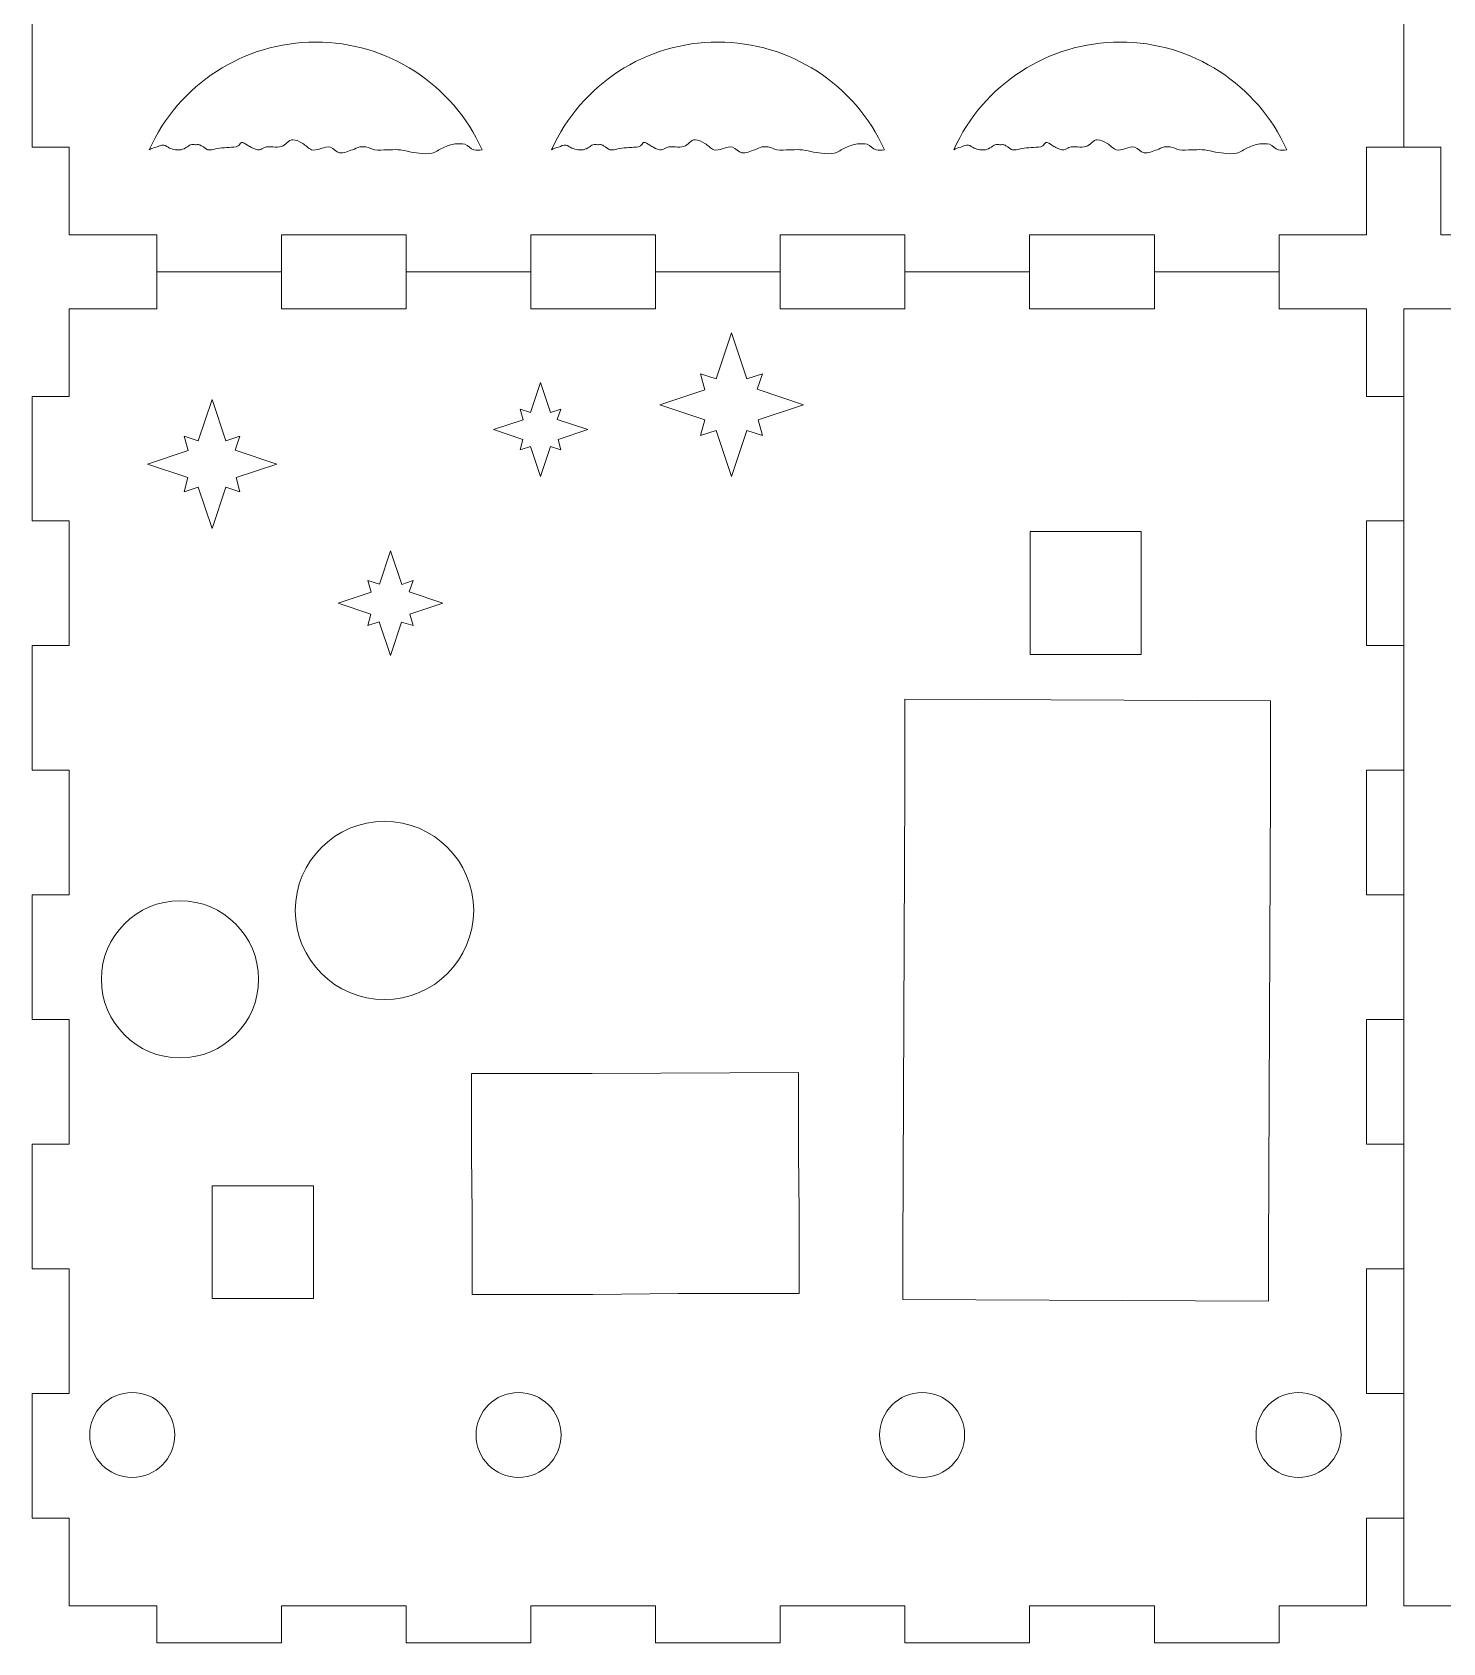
# Model space of a CAD drawing. Header units: centimetres. Extents: x -20.3 to 20.1, y -6 to 14.
# Drawn here: x 0.15 to 10.43, y -5.99 to 5.76 of the extents above; entities that cross this region are included whole.
import ezdxf

# ---------------------------------------------------------------- set-up
doc = ezdxf.new("R2010")
doc.units = ezdxf.units.CM
doc.header["$MEASUREMENT"] = 0
doc.layers.add('layer 1', color=7, linetype='Continuous')

msp = doc.modelspace()

# ---------------------------------------------------------------- linework, layer by layer
at = {"layer": 'layer 1', "color": 5, "lineweight": 9}
for points in [[(0.14712, 5.83209), (0.14712, 5.83209), (0.14712, 4.923), (0.14712, 4.923)], [(10.14712, 4.923), (10.14712, 4.923), (10.14712, 5.83209), (10.14712, 5.83209)], [(2.21366, 5.68864), (1.68991, 5.68848), (1.21499, 5.38107), (1.00037, 4.90331)], [(3.42777, 4.90331), (3.21303, 5.38134), (2.7377, 5.6888), (2.21366, 5.68864)], [(5.14712, 5.68864), (4.62324, 5.68894), (4.14808, 5.38139), (3.93384, 4.90332)], [(6.36082, 4.90331), (6.14614, 5.38121), (5.67101, 5.68864), (5.14712, 5.68864)], [(8.07976, 5.68864), (7.55602, 5.6885), (7.0811, 5.38108), (6.86653, 4.90331)], [(9.29387, 4.90331), (9.07913, 5.38134), (8.6038, 5.6888), (8.07976, 5.68864)], [(0.14712, 4.923), (0.14712, 4.923), (0.41712, 4.923), (0.41712, 4.923)], [(0.41712, 4.923), (0.41712, 4.923), (0.41712, 4.28391), (0.41712, 4.28391)], [(9.87712, 4.28391), (9.87712, 4.28391), (9.87712, 4.923), (9.87712, 4.923)], [(9.87712, 4.923), (9.87712, 4.923), (10.14712, 4.923), (10.14712, 4.923)], [(10.14712, 4.923), (10.14712, 4.923), (10.41712, 4.923), (10.41712, 4.923)], [(10.41712, 4.923), (10.41712, 4.923), (10.41712, 4.28391), (10.41712, 4.28391)], [(0.41712, 4.28391), (0.41712, 4.28391), (1.05621, 4.28391), (1.05621, 4.28391)], [(1.05621, 4.28391), (1.05621, 4.28391), (1.05621, 4.01391), (1.05621, 4.01391)], [(1.9653, 4.01391), (1.9653, 4.01391), (1.9653, 4.28391), (1.9653, 4.28391)], [(1.9653, 4.28391), (1.9653, 4.28391), (2.87439, 4.28391), (2.87439, 4.28391)], [(2.87439, 4.28391), (2.87439, 4.28391), (2.87439, 4.01391), (2.87439, 4.01391)], [(3.78348, 4.01391), (3.78348, 4.01391), (3.78348, 4.28391), (3.78348, 4.28391)], [(3.78348, 4.28391), (3.78348, 4.28391), (4.69257, 4.28391), (4.69257, 4.28391)], [(4.69257, 4.28391), (4.69257, 4.28391), (4.69257, 4.01391), (4.69257, 4.01391)], [(5.60167, 4.01391), (5.60167, 4.01391), (5.60167, 4.28391), (5.60167, 4.28391)], [(5.60167, 4.28391), (5.60167, 4.28391), (6.51076, 4.28391), (6.51076, 4.28391)], [(6.51076, 4.28391), (6.51076, 4.28391), (6.51076, 4.01391), (6.51076, 4.01391)], [(7.41985, 4.01391), (7.41985, 4.01391), (7.41985, 4.28391), (7.41985, 4.28391)], [(7.41985, 4.28391), (7.41985, 4.28391), (8.32894, 4.28391), (8.32894, 4.28391)], [(8.32894, 4.28391), (8.32894, 4.28391), (8.32894, 4.01391), (8.32894, 4.01391)], [(9.23803, 4.01391), (9.23803, 4.01391), (9.23803, 4.28391), (9.23803, 4.28391)], [(9.23803, 4.28391), (9.23803, 4.28391), (9.87712, 4.28391), (9.87712, 4.28391)], [(10.41712, 4.28391), (10.41712, 4.28391), (11.05621, 4.28391), (11.05621, 4.28391)], [(1.05621, 4.01391), (1.05621, 4.01391), (1.9653, 4.01391), (1.9653, 4.01391)], [(1.05621, 4.01391), (1.05621, 4.01391), (1.05621, 3.74391), (1.05621, 3.74391)], [(1.9653, 3.74391), (1.9653, 3.74391), (1.9653, 4.01391), (1.9653, 4.01391)], [(2.87439, 4.01391), (2.87439, 4.01391), (3.78348, 4.01391), (3.78348, 4.01391)], [(2.87439, 4.01391), (2.87439, 4.01391), (2.87439, 3.74391), (2.87439, 3.74391)], [(3.78348, 3.74391), (3.78348, 3.74391), (3.78348, 4.01391), (3.78348, 4.01391)], [(4.69257, 4.01391), (4.69257, 4.01391), (5.60167, 4.01391), (5.60167, 4.01391)], [(4.69257, 4.01391), (4.69257, 4.01391), (4.69257, 3.74391), (4.69257, 3.74391)], [(5.60167, 3.74391), (5.60167, 3.74391), (5.60167, 4.01391), (5.60167, 4.01391)], [(6.51076, 4.01391), (6.51076, 4.01391), (7.41985, 4.01391), (7.41985, 4.01391)], [(6.51076, 4.01391), (6.51076, 4.01391), (6.51076, 3.74391), (6.51076, 3.74391)], [(7.41985, 3.74391), (7.41985, 3.74391), (7.41985, 4.01391), (7.41985, 4.01391)], [(8.32894, 4.01391), (8.32894, 4.01391), (9.23803, 4.01391), (9.23803, 4.01391)], [(8.32894, 4.01391), (8.32894, 4.01391), (8.32894, 3.74391), (8.32894, 3.74391)], [(9.23803, 3.74391), (9.23803, 3.74391), (9.23803, 4.01391), (9.23803, 4.01391)], [(1.05621, 3.74391), (1.05621, 3.74391), (0.41712, 3.74391), (0.41712, 3.74391)], [(0.41712, 3.74391), (0.41712, 3.74391), (0.41712, 3.10482), (0.41712, 3.10482)], [(2.87439, 3.74391), (2.87439, 3.74391), (1.9653, 3.74391), (1.9653, 3.74391)], [(4.69257, 3.74391), (4.69257, 3.74391), (3.78348, 3.74391), (3.78348, 3.74391)], [(6.51076, 3.74391), (6.51076, 3.74391), (5.60167, 3.74391), (5.60167, 3.74391)], [(8.32894, 3.74391), (8.32894, 3.74391), (7.41985, 3.74391), (7.41985, 3.74391)], [(9.87712, 3.74391), (9.87712, 3.74391), (9.23803, 3.74391), (9.23803, 3.74391)], [(9.87712, 3.10482), (9.87712, 3.10482), (9.87712, 3.74391), (9.87712, 3.74391)], [(11.05621, 3.74391), (11.05621, 3.74391), (10.14712, 3.74391), (10.14712, 3.74391)], [(10.14712, -5.71609), (10.14712, -5.71609), (10.14712, 3.74391), (10.14712, 3.74391)], [(5.1348, 3.23255), (5.1348, 3.23255), (5.2463, 3.56711), (5.2463, 3.56711)], [(5.2463, 3.56711), (5.2463, 3.56711), (5.35817, 3.23141), (5.35817, 3.23141)], [(3.78046, 2.98668), (3.78046, 2.98668), (3.85362, 3.20619), (3.85362, 3.20619)], [(3.85362, 3.20619), (3.85362, 3.20619), (3.92702, 2.98593), (3.92702, 2.98593)], [(5.02083, 3.269), (5.02083, 3.269), (5.1348, 3.23255), (5.1348, 3.23255)], [(5.02083, 3.269), (5.02083, 3.269), (5.0519, 3.15324), (5.0519, 3.15324)], [(5.35817, 3.23141), (5.35817, 3.23141), (5.47176, 3.269), (5.47176, 3.269)], [(5.47176, 3.269), (5.47176, 3.269), (5.43242, 3.15599), (5.43242, 3.15599)], [(0.41712, 3.10482), (0.41712, 3.10482), (0.14712, 3.10482), (0.14712, 3.10482)], [(0.14712, 3.10482), (0.14712, 3.10482), (0.14712, 2.19573), (0.14712, 2.19573)], [(1.35828, 2.78141), (1.35828, 2.78141), (1.45863, 3.08252), (1.45863, 3.08252)], [(1.45863, 3.08252), (1.45863, 3.08252), (1.55932, 2.78039), (1.55932, 2.78039)], [(4.72271, 3.04353), (4.72271, 3.04353), (5.0519, 3.15324), (5.0519, 3.15324)], [(5.76988, 3.04353), (5.76988, 3.04353), (5.43242, 3.15599), (5.43242, 3.15599)], [(10.14712, 3.10482), (10.14712, 3.10482), (9.87712, 3.10482), (9.87712, 3.10482)], [(3.70569, 3.01059), (3.70569, 3.01059), (3.78046, 2.98668), (3.78046, 2.98668)], [(3.70569, 3.01059), (3.70569, 3.01059), (3.72608, 2.93464), (3.72608, 2.93464)], [(3.92702, 2.98593), (3.92702, 2.98593), (4.00154, 3.01059), (4.00154, 3.01059)], [(4.00154, 3.01059), (4.00154, 3.01059), (3.97573, 2.93645), (3.97573, 2.93645)], [(5.05101, 2.93412), (5.05101, 2.93412), (4.72271, 3.04353), (4.72271, 3.04353)], [(5.44069, 2.93382), (5.44069, 2.93382), (5.76988, 3.04353), (5.76988, 3.04353)], [(3.51009, 2.86266), (3.51009, 2.86266), (3.72608, 2.93464), (3.72608, 2.93464)], [(3.72549, 2.79088), (3.72549, 2.79088), (3.51009, 2.86266), (3.51009, 2.86266)], [(4.19714, 2.86266), (4.19714, 2.86266), (3.97573, 2.93645), (3.97573, 2.93645)], [(3.98116, 2.79068), (3.98116, 2.79068), (4.19714, 2.86266), (4.19714, 2.86266)], [(5.02083, 2.81806), (5.02083, 2.81806), (5.05101, 2.93412), (5.05101, 2.93412)], [(5.02083, 2.81806), (5.02083, 2.81806), (5.13442, 2.85565), (5.13442, 2.85565)], [(5.2463, 2.51994), (5.2463, 2.51994), (5.13442, 2.85565), (5.13442, 2.85565)], [(5.35779, 2.85451), (5.35779, 2.85451), (5.2463, 2.51994), (5.2463, 2.51994)], [(5.47176, 2.81806), (5.47176, 2.81806), (5.35779, 2.85451), (5.35779, 2.85451)], [(5.44069, 2.93382), (5.44069, 2.93382), (5.47176, 2.81806), (5.47176, 2.81806)], [(0.9874, 2.61129), (0.9874, 2.61129), (1.28368, 2.71003), (1.28368, 2.71003)], [(1.25571, 2.81421), (1.25571, 2.81421), (1.35828, 2.78141), (1.35828, 2.78141)], [(1.25571, 2.81421), (1.25571, 2.81421), (1.28368, 2.71003), (1.28368, 2.71003)], [(1.55932, 2.78039), (1.55932, 2.78039), (1.66155, 2.81421), (1.66155, 2.81421)], [(1.66155, 2.81421), (1.66155, 2.81421), (1.62614, 2.71251), (1.62614, 2.71251)], [(1.92985, 2.61129), (1.92985, 2.61129), (1.62614, 2.71251), (1.62614, 2.71251)], [(3.70569, 2.71473), (3.70569, 2.71473), (3.72549, 2.79088), (3.72549, 2.79088)], [(3.70569, 2.71473), (3.70569, 2.71473), (3.78021, 2.73939), (3.78021, 2.73939)], [(3.85362, 2.51914), (3.85362, 2.51914), (3.78021, 2.73939), (3.78021, 2.73939)], [(3.92677, 2.73864), (3.92677, 2.73864), (3.85362, 2.51914), (3.85362, 2.51914)], [(4.00154, 2.71473), (4.00154, 2.71473), (3.92677, 2.73864), (3.92677, 2.73864)], [(3.98116, 2.79068), (3.98116, 2.79068), (4.00154, 2.71473), (4.00154, 2.71473)], [(1.28287, 2.51282), (1.28287, 2.51282), (0.9874, 2.61129), (0.9874, 2.61129)], [(1.63358, 2.51256), (1.63358, 2.51256), (1.92985, 2.61129), (1.92985, 2.61129)], [(1.25571, 2.40837), (1.25571, 2.40837), (1.28287, 2.51282), (1.28287, 2.51282)], [(1.63358, 2.51256), (1.63358, 2.51256), (1.66155, 2.40837), (1.66155, 2.40837)], [(1.25571, 2.40837), (1.25571, 2.40837), (1.35794, 2.4422), (1.35794, 2.4422)], [(1.45863, 2.14007), (1.45863, 2.14007), (1.35794, 2.4422), (1.35794, 2.4422)], [(1.55898, 2.44117), (1.55898, 2.44117), (1.45863, 2.14007), (1.45863, 2.14007)], [(1.66155, 2.40837), (1.66155, 2.40837), (1.55898, 2.44117), (1.55898, 2.44117)], [(0.14712, 2.19573), (0.14712, 2.19573), (0.41712, 2.19573), (0.41712, 2.19573)], [(0.41712, 2.19573), (0.41712, 2.19573), (0.41712, 1.28664), (0.41712, 1.28664)], [(7.42315, 1.6407), (7.42315, 1.6407), (7.42315, 2.11965), (7.42315, 2.11965)], [(7.42315, 2.11965), (7.42315, 2.11965), (8.23193, 2.11965), (8.23193, 2.11965)], [(8.23193, 2.11965), (8.23193, 2.11965), (8.23193, 1.6407), (8.23193, 1.6407)], [(9.87712, 1.28664), (9.87712, 1.28664), (9.87712, 2.19573), (9.87712, 2.19573)], [(9.87712, 2.19573), (9.87712, 2.19573), (10.14712, 2.19573), (10.14712, 2.19573)], [(2.67809, 1.73439), (2.67809, 1.73439), (2.75937, 1.97828), (2.75937, 1.97828)], [(2.75937, 1.97828), (2.75937, 1.97828), (2.84093, 1.73356), (2.84093, 1.73356)], [(2.37767, 1.59659), (2.37767, 1.59659), (2.61766, 1.67657), (2.61766, 1.67657)], [(2.595, 1.76095), (2.595, 1.76095), (2.67809, 1.73439), (2.67809, 1.73439)], [(2.595, 1.76095), (2.595, 1.76095), (2.61766, 1.67657), (2.61766, 1.67657)], [(2.84093, 1.73356), (2.84093, 1.73356), (2.92373, 1.76095), (2.92373, 1.76095)], [(2.92373, 1.76095), (2.92373, 1.76095), (2.89505, 1.67858), (2.89505, 1.67858)], [(3.14106, 1.59659), (3.14106, 1.59659), (2.89505, 1.67858), (2.89505, 1.67858)], [(2.61701, 1.51683), (2.61701, 1.51683), (2.37767, 1.59659), (2.37767, 1.59659)], [(2.90108, 1.51661), (2.90108, 1.51661), (3.14106, 1.59659), (3.14106, 1.59659)], [(7.42315, 1.52965), (7.42315, 1.52965), (7.42315, 1.6407), (7.42315, 1.6407)], [(7.42315, 1.22078), (7.42315, 1.22078), (7.42315, 1.52965), (7.42315, 1.52965)], [(8.23193, 1.52965), (8.23193, 1.52965), (8.23193, 1.6407), (8.23193, 1.6407)], [(8.23193, 1.52965), (8.23193, 1.52965), (8.23193, 1.22078), (8.23193, 1.22078)], [(2.595, 1.43222), (2.595, 1.43222), (2.61701, 1.51683), (2.61701, 1.51683)], [(2.595, 1.43222), (2.595, 1.43222), (2.67781, 1.45962), (2.67781, 1.45962)], [(2.75937, 1.2149), (2.75937, 1.2149), (2.67781, 1.45962), (2.67781, 1.45962)], [(2.84065, 1.45879), (2.84065, 1.45879), (2.75937, 1.2149), (2.75937, 1.2149)], [(2.92373, 1.43222), (2.92373, 1.43222), (2.84065, 1.45879), (2.84065, 1.45879)], [(2.90108, 1.51661), (2.90108, 1.51661), (2.92373, 1.43222), (2.92373, 1.43222)], [(0.41712, 1.28664), (0.41712, 1.28664), (0.14712, 1.28664), (0.14712, 1.28664)], [(0.14712, 1.28664), (0.14712, 1.28664), (0.14712, 0.37755), (0.14712, 0.37755)], [(7.42315, 1.22078), (7.42315, 1.22078), (8.23193, 1.22078), (8.23193, 1.22078)], [(10.14712, 1.28664), (10.14712, 1.28664), (9.87712, 1.28664), (9.87712, 1.28664)], [(6.51032, 0.25228), (6.51032, 0.25228), (6.51032, 0.8973), (6.51032, 0.8973)], [(6.51032, 0.8973), (6.51032, 0.8973), (9.17577, 0.88478), (9.17577, 0.88478)], [(9.17577, 0.88478), (9.17577, 0.88478), (9.17577, 0.23976), (9.17577, 0.23976)], [(0.14712, 0.37755), (0.14712, 0.37755), (0.41712, 0.37755), (0.41712, 0.37755)], [(0.41712, 0.37755), (0.41712, 0.37755), (0.41712, -0.53154), (0.41712, -0.53154)], [(9.87712, -0.53154), (9.87712, -0.53154), (9.87712, 0.37755), (9.87712, 0.37755)], [(9.87712, 0.37755), (9.87712, 0.37755), (10.14712, 0.37755), (10.14712, 0.37755)], [(6.49481, -3.12764), (6.49481, -3.12764), (6.51032, 0.25228), (6.51032, 0.25228)], [(9.17577, 0.23976), (9.17577, 0.23976), (9.16026, -3.14016), (9.16026, -3.14016)], [(0.41712, -0.53154), (0.41712, -0.53154), (0.14712, -0.53154), (0.14712, -0.53154)], [(0.14712, -0.53154), (0.14712, -0.53154), (0.14712, -1.44064), (0.14712, -1.44064)], [(10.14712, -0.53154), (10.14712, -0.53154), (9.87712, -0.53154), (9.87712, -0.53154)], [(0.14712, -1.44064), (0.14712, -1.44064), (0.41712, -1.44064), (0.41712, -1.44064)], [(0.41712, -1.44064), (0.41712, -1.44064), (0.41712, -2.34973), (0.41712, -2.34973)], [(9.87712, -2.34973), (9.87712, -2.34973), (9.87712, -1.44064), (9.87712, -1.44064)], [(9.87712, -1.44064), (9.87712, -1.44064), (10.14712, -1.44064), (10.14712, -1.44064)], [(3.34986, -2.42666), (3.34986, -2.42666), (3.34986, -1.83407), (3.34986, -1.83407)], [(3.34986, -1.83407), (3.34986, -1.83407), (4.23014, -1.83407), (4.23014, -1.83407)], [(4.23014, -1.83407), (4.23014, -1.83407), (5.7344, -1.82749), (5.7344, -1.82749)], [(5.7344, -1.82749), (5.7344, -1.82749), (5.7344, -2.42007), (5.7344, -2.42007)], [(0.41712, -2.34973), (0.41712, -2.34973), (0.14712, -2.34973), (0.14712, -2.34973)], [(0.14712, -2.34973), (0.14712, -2.34973), (0.14712, -3.25882), (0.14712, -3.25882)], [(3.34986, -2.42666), (3.34986, -2.42666), (3.35544, -2.8522), (3.35544, -2.8522)], [(5.7344, -2.42007), (5.7344, -2.42007), (5.73998, -2.8456), (5.73998, -2.8456)], [(10.14712, -2.34973), (10.14712, -2.34973), (9.87712, -2.34973), (9.87712, -2.34973)], [(1.45863, -2.79177), (1.45863, -2.79177), (1.45863, -2.65424), (1.45863, -2.65424)], [(1.45863, -2.65424), (1.45863, -2.65424), (2.19718, -2.65424), (2.19718, -2.65424)], [(2.19718, -2.65424), (2.19718, -2.65424), (2.19718, -2.79177), (2.19718, -2.79177)], [(1.45863, -2.90256), (1.45863, -2.90256), (1.45863, -2.79177), (1.45863, -2.79177)], [(2.19718, -2.79177), (2.19718, -2.79177), (2.19718, -2.90256), (2.19718, -2.90256)], [(1.45863, -3.4739), (1.45863, -3.4739), (1.45863, -2.90256), (1.45863, -2.90256)], [(2.19718, -2.90256), (2.19718, -2.90256), (2.19718, -3.4739), (2.19718, -3.4739)], [(3.35544, -3.44479), (3.35544, -3.44479), (3.35544, -2.8522), (3.35544, -2.8522)], [(5.73998, -2.8456), (5.73998, -2.8456), (5.73998, -3.4382), (5.73998, -3.4382)], [(6.49481, -3.4819), (6.49481, -3.4819), (6.49481, -3.12764), (6.49481, -3.12764)], [(9.16026, -3.14016), (9.16026, -3.14016), (9.16026, -3.49441), (9.16026, -3.49441)], [(0.14712, -3.25882), (0.14712, -3.25882), (0.41712, -3.25882), (0.41712, -3.25882)], [(0.41712, -3.25882), (0.41712, -3.25882), (0.41712, -4.16791), (0.41712, -4.16791)], [(9.87712, -4.16791), (9.87712, -4.16791), (9.87712, -3.25882), (9.87712, -3.25882)], [(9.87712, -3.25882), (9.87712, -3.25882), (10.14712, -3.25882), (10.14712, -3.25882)], [(1.45863, -3.4739), (1.45863, -3.4739), (2.19718, -3.4739), (2.19718, -3.4739)], [(3.35544, -3.44479), (3.35544, -3.44479), (4.23572, -3.44479), (4.23572, -3.44479)], [(4.23572, -3.44479), (4.23572, -3.44479), (4.8597, -3.4382), (4.8597, -3.4382)], [(5.26827, -3.4382), (5.26827, -3.4382), (4.8597, -3.4382), (4.8597, -3.4382)], [(5.26827, -3.4382), (5.26827, -3.4382), (5.33142, -3.4382), (5.33142, -3.4382)], [(5.73998, -3.4382), (5.73998, -3.4382), (5.33142, -3.4382), (5.33142, -3.4382)], [(9.16026, -3.49441), (9.16026, -3.49441), (6.49481, -3.4819), (6.49481, -3.4819)], [(0.41712, -4.16791), (0.41712, -4.16791), (0.14712, -4.16791), (0.14712, -4.16791)], [(0.14712, -4.16791), (0.14712, -4.16791), (0.14712, -5.077), (0.14712, -5.077)], [(10.14712, -4.16791), (10.14712, -4.16791), (9.87712, -4.16791), (9.87712, -4.16791)], [(0.14712, -5.077), (0.14712, -5.077), (0.41712, -5.077), (0.41712, -5.077)], [(0.41712, -5.077), (0.41712, -5.077), (0.41712, -5.71609), (0.41712, -5.71609)], [(9.87712, -5.71609), (9.87712, -5.71609), (9.87712, -5.077), (9.87712, -5.077)], [(9.87712, -5.077), (9.87712, -5.077), (10.14712, -5.077), (10.14712, -5.077)], [(0.41712, -5.71609), (0.41712, -5.71609), (1.05621, -5.71609), (1.05621, -5.71609)], [(1.05621, -5.71609), (1.05621, -5.71609), (1.05621, -5.98609), (1.05621, -5.98609)], [(1.9653, -5.98609), (1.9653, -5.98609), (1.9653, -5.71609), (1.9653, -5.71609)], [(1.9653, -5.71609), (1.9653, -5.71609), (2.87439, -5.71609), (2.87439, -5.71609)], [(2.87439, -5.71609), (2.87439, -5.71609), (2.87439, -5.98609), (2.87439, -5.98609)], [(3.78348, -5.98609), (3.78348, -5.98609), (3.78348, -5.71609), (3.78348, -5.71609)], [(3.78348, -5.71609), (3.78348, -5.71609), (4.69257, -5.71609), (4.69257, -5.71609)], [(4.69257, -5.71609), (4.69257, -5.71609), (4.69257, -5.98609), (4.69257, -5.98609)], [(5.60167, -5.98609), (5.60167, -5.98609), (5.60167, -5.71609), (5.60167, -5.71609)], [(5.60167, -5.71609), (5.60167, -5.71609), (6.51076, -5.71609), (6.51076, -5.71609)], [(6.51076, -5.71609), (6.51076, -5.71609), (6.51076, -5.98609), (6.51076, -5.98609)], [(7.41985, -5.98609), (7.41985, -5.98609), (7.41985, -5.71609), (7.41985, -5.71609)], [(7.41985, -5.71609), (7.41985, -5.71609), (8.32894, -5.71609), (8.32894, -5.71609)], [(8.32894, -5.71609), (8.32894, -5.71609), (8.32894, -5.98609), (8.32894, -5.98609)], [(9.23803, -5.98609), (9.23803, -5.98609), (9.23803, -5.71609), (9.23803, -5.71609)], [(9.23803, -5.71609), (9.23803, -5.71609), (9.87712, -5.71609), (9.87712, -5.71609)], [(10.14712, -5.71609), (10.14712, -5.71609), (11.05621, -5.71609), (11.05621, -5.71609)], [(1.05621, -5.98609), (1.05621, -5.98609), (1.9653, -5.98609), (1.9653, -5.98609)], [(2.87439, -5.98609), (2.87439, -5.98609), (3.78348, -5.98609), (3.78348, -5.98609)], [(4.69257, -5.98609), (4.69257, -5.98609), (5.60167, -5.98609), (5.60167, -5.98609)], [(6.51076, -5.98609), (6.51076, -5.98609), (7.41985, -5.98609), (7.41985, -5.98609)], [(8.32894, -5.98609), (8.32894, -5.98609), (9.23803, -5.98609), (9.23803, -5.98609)]]:
    msp.add_open_spline(points, degree=3, dxfattribs=at)
for points, knots in [([(1.00078, 4.90331), (1.01708, 4.9111), (1.03375, 4.91771), (1.05079, 4.92314), (1.05079, 4.92314), (1.06908, 4.92897), (1.08911, 4.93943), (1.10695, 4.93655), (1.10695, 4.93655), (1.1212, 4.93425), (1.13378, 4.92116), (1.14803, 4.9156), (1.14803, 4.9156), (1.16202, 4.91013), (1.17679, 4.90526), (1.19162, 4.90331), (1.19162, 4.90331), (1.20506, 4.90155), (1.21958, 4.90065), (1.23269, 4.90331), (1.23269, 4.90331), (1.24738, 4.9063), (1.26123, 4.91486), (1.2746, 4.9223), (1.2746, 4.9223), (1.28413, 4.92761), (1.29222, 4.93687), (1.30227, 4.93991), (1.30227, 4.93991), (1.31305, 4.94317), (1.32574, 4.93991), (1.33747, 4.93991), (1.33747, 4.93991), (1.34585, 4.93991), (1.3546, 4.94162), (1.36262, 4.93991), (1.36262, 4.93991), (1.37052, 4.93822), (1.3781, 4.9339), (1.38525, 4.92985), (1.38525, 4.92985), (1.39203, 4.926), (1.398, 4.92075), (1.40453, 4.91644), (1.40453, 4.91644), (1.4114, 4.91189), (1.41794, 4.90572), (1.42549, 4.90331), (1.42549, 4.90331), (1.4347, 4.90038), (1.44568, 4.90261), (1.45567, 4.90331), (1.45567, 4.90331), (1.47523, 4.9047), (1.49405, 4.91279), (1.5135, 4.9156), (1.5135, 4.9156), (1.53632, 4.91888), (1.55976, 4.91746), (1.58269, 4.92013), (1.58269, 4.92013), (1.60494, 4.92272), (1.63168, 4.91888), (1.64908, 4.93119), (1.64908, 4.93119), (1.65792, 4.93745), (1.66317, 4.95362), (1.67193, 4.95667), (1.67193, 4.95667), (1.68442, 4.96102), (1.70196, 4.94406), (1.71636, 4.93655), (1.71636, 4.93655), (1.72634, 4.93135), (1.73554, 4.92448), (1.7457, 4.91979), (1.7457, 4.91979), (1.76378, 4.91144), (1.78484, 4.90063), (1.80354, 4.90331), (1.80354, 4.90331), (1.8161, 4.90512), (1.82785, 4.91543), (1.84042, 4.91979), (1.84042, 4.91979), (1.87958, 4.93335), (1.92756, 4.91394), (1.96601, 4.92742), (1.96601, 4.92742), (1.99498, 4.93757), (2.01871, 4.97535), (2.0471, 4.97649), (2.0471, 4.97649), (2.07033, 4.97743), (2.09691, 4.96082), (2.11953, 4.94873), (2.11953, 4.94873), (2.14241, 4.9365), (2.16052, 4.91172), (2.1835, 4.90331), (2.1835, 4.90331), (2.22411, 4.88847), (2.27915, 4.93502), (2.32087, 4.92183), (2.32087, 4.92183), (2.34437, 4.91441), (2.3639, 4.88606), (2.3875, 4.88113), (2.3875, 4.88113), (2.41709, 4.87495), (2.45193, 4.89313), (2.48286, 4.90331), (2.48286, 4.90331), (2.50044, 4.9091), (2.51677, 4.9204), (2.53476, 4.92338), (2.53476, 4.92338), (2.5492, 4.92577), (2.56481, 4.92515), (2.57942, 4.92338), (2.57942, 4.92338), (2.60147, 4.92071), (2.62186, 4.90714), (2.64374, 4.90331), (2.64374, 4.90331), (2.67299, 4.8982), (2.70381, 4.90331), (2.73384, 4.90331), (2.73384, 4.90331), (2.75987, 4.90331), (2.78602, 4.90468), (2.81194, 4.90331), (2.81194, 4.90331), (2.86474, 4.90053), (2.91619, 4.88103), (2.96897, 4.8779), (2.96897, 4.8779), (2.9998, 4.87608), (3.03255, 4.87095), (3.06191, 4.8779), (3.06191, 4.8779), (3.09039, 4.88464), (3.11498, 4.90656), (3.14279, 4.91773), (3.14279, 4.91773), (3.17135, 4.92921), (3.20091, 4.94211), (3.23116, 4.9455), (3.23116, 4.9455), (3.25422, 4.94809), (3.2798, 4.94926), (3.30172, 4.94304), (3.30172, 4.94304), (3.32564, 4.93624), (3.34369, 4.90911), (3.36777, 4.90331), (3.36777, 4.90331), (3.38652, 4.8988), (3.40651, 4.8988), (3.42777, 4.90331)], [0, 0, 0, 0, 0.02439024, 0.02439024, 0.02439024, 0.02439024, 0.04878049, 0.04878049, 0.04878049, 0.04878049, 0.07317073, 0.07317073, 0.07317073, 0.07317073, 0.09756098, 0.09756098, 0.09756098, 0.09756098, 0.12195122, 0.12195122, 0.12195122, 0.12195122, 0.14634146, 0.14634146, 0.14634146, 0.14634146, 0.17073171, 0.17073171, 0.17073171, 0.17073171, 0.19512195, 0.19512195, 0.19512195, 0.19512195, 0.2195122, 0.2195122, 0.2195122, 0.2195122, 0.24390244, 0.24390244, 0.24390244, 0.24390244, 0.26829268, 0.26829268, 0.26829268, 0.26829268, 0.29268293, 0.29268293, 0.29268293, 0.29268293, 0.31707317, 0.31707317, 0.31707317, 0.31707317, 0.34146341, 0.34146341, 0.34146341, 0.34146341, 0.36585366, 0.36585366, 0.36585366, 0.36585366, 0.3902439, 0.3902439, 0.3902439, 0.3902439, 0.41463415, 0.41463415, 0.41463415, 0.41463415, 0.43902439, 0.43902439, 0.43902439, 0.43902439, 0.46341463, 0.46341463, 0.46341463, 0.46341463, 0.48780488, 0.48780488, 0.48780488, 0.48780488, 0.51219512, 0.51219512, 0.51219512, 0.51219512, 0.53658537, 0.53658537, 0.53658537, 0.53658537, 0.56097561, 0.56097561, 0.56097561, 0.56097561, 0.58536585, 0.58536585, 0.58536585, 0.58536585, 0.6097561, 0.6097561, 0.6097561, 0.6097561, 0.63414634, 0.63414634, 0.63414634, 0.63414634, 0.65853659, 0.65853659, 0.65853659, 0.65853659, 0.68292683, 0.68292683, 0.68292683, 0.68292683, 0.70731707, 0.70731707, 0.70731707, 0.70731707, 0.73170732, 0.73170732, 0.73170732, 0.73170732, 0.75609756, 0.75609756, 0.75609756, 0.75609756, 0.7804878, 0.7804878, 0.7804878, 0.7804878, 0.80487805, 0.80487805, 0.80487805, 0.80487805, 0.82926829, 0.82926829, 0.82926829, 0.82926829, 0.85365854, 0.85365854, 0.85365854, 0.85365854, 0.87804878, 0.87804878, 0.87804878, 0.87804878, 0.90243902, 0.90243902, 0.90243902, 0.90243902, 0.92682927, 0.92682927, 0.92682927, 0.92682927, 0.95121951, 0.95121951, 0.95121951, 0.95121951, 1, 1, 1, 1]), ([(3.93383, 4.90331), (3.95013, 4.9111), (3.9668, 4.91771), (3.98384, 4.92314), (3.98384, 4.92314), (4.00214, 4.92897), (4.02216, 4.93943), (4.04001, 4.93655), (4.04001, 4.93655), (4.05426, 4.93425), (4.06683, 4.92116), (4.08108, 4.9156), (4.08108, 4.9156), (4.09507, 4.91013), (4.10984, 4.90526), (4.12467, 4.90331), (4.12467, 4.90331), (4.13812, 4.90155), (4.15263, 4.90065), (4.16574, 4.90331), (4.16574, 4.90331), (4.18044, 4.9063), (4.19429, 4.91486), (4.20766, 4.9223), (4.20766, 4.9223), (4.21718, 4.92761), (4.22527, 4.93687), (4.23532, 4.93991), (4.23532, 4.93991), (4.2461, 4.94317), (4.25879, 4.93991), (4.27052, 4.93991), (4.27052, 4.93991), (4.27891, 4.93991), (4.28765, 4.94162), (4.29567, 4.93991), (4.29567, 4.93991), (4.30357, 4.93822), (4.31115, 4.9339), (4.3183, 4.92985), (4.3183, 4.92985), (4.32508, 4.926), (4.33106, 4.92075), (4.33758, 4.91644), (4.33758, 4.91644), (4.34446, 4.91189), (4.35099, 4.90572), (4.35854, 4.90331), (4.35854, 4.90331), (4.36776, 4.90038), (4.37873, 4.90261), (4.38872, 4.90331), (4.38872, 4.90331), (4.40828, 4.9047), (4.4271, 4.91279), (4.44656, 4.9156), (4.44656, 4.9156), (4.46937, 4.91888), (4.49281, 4.91746), (4.51574, 4.92013), (4.51574, 4.92013), (4.53799, 4.92272), (4.56474, 4.91888), (4.58213, 4.93119), (4.58213, 4.93119), (4.59097, 4.93745), (4.59622, 4.95362), (4.60499, 4.95667), (4.60499, 4.95667), (4.61747, 4.96102), (4.63501, 4.94406), (4.64941, 4.93655), (4.64941, 4.93655), (4.65939, 4.93135), (4.66859, 4.92448), (4.67875, 4.91979), (4.67875, 4.91979), (4.69683, 4.91144), (4.71789, 4.90063), (4.73659, 4.90331), (4.73659, 4.90331), (4.74915, 4.90512), (4.7609, 4.91543), (4.77347, 4.91979), (4.77347, 4.91979), (4.81263, 4.93335), (4.86061, 4.91394), (4.89906, 4.92742), (4.89906, 4.92742), (4.92803, 4.93757), (4.95176, 4.97535), (4.98015, 4.97649), (4.98015, 4.97649), (5.00339, 4.97743), (5.02996, 4.96082), (5.05258, 4.94873), (5.05258, 4.94873), (5.07546, 4.9365), (5.09357, 4.91172), (5.11655, 4.90331), (5.11655, 4.90331), (5.15716, 4.88847), (5.2122, 4.93502), (5.25392, 4.92183), (5.25392, 4.92183), (5.27742, 4.91441), (5.29695, 4.88606), (5.32055, 4.88113), (5.32055, 4.88113), (5.35015, 4.87495), (5.38498, 4.89313), (5.41591, 4.90331), (5.41591, 4.90331), (5.43349, 4.9091), (5.44982, 4.9204), (5.46781, 4.92338), (5.46781, 4.92338), (5.48226, 4.92577), (5.49786, 4.92515), (5.51248, 4.92338), (5.51248, 4.92338), (5.53453, 4.92071), (5.55491, 4.90714), (5.57679, 4.90331), (5.57679, 4.90331), (5.60604, 4.8982), (5.63686, 4.90331), (5.6669, 4.90331), (5.6669, 4.90331), (5.69293, 4.90331), (5.71907, 4.90468), (5.74499, 4.90331), (5.74499, 4.90331), (5.79779, 4.90053), (5.84925, 4.88103), (5.90202, 4.8779), (5.90202, 4.8779), (5.93285, 4.87608), (5.9656, 4.87095), (5.99496, 4.8779), (5.99496, 4.8779), (6.02344, 4.88464), (6.04804, 4.90656), (6.07584, 4.91773), (6.07584, 4.91773), (6.10441, 4.92921), (6.13396, 4.94211), (6.16421, 4.9455), (6.16421, 4.9455), (6.18727, 4.94809), (6.21285, 4.94926), (6.23477, 4.94304), (6.23477, 4.94304), (6.2587, 4.93624), (6.27674, 4.90911), (6.30082, 4.90331), (6.30082, 4.90331), (6.31957, 4.8988), (6.33957, 4.8988), (6.36082, 4.90331)], [0, 0, 0, 0, 0.02439024, 0.02439024, 0.02439024, 0.02439024, 0.04878049, 0.04878049, 0.04878049, 0.04878049, 0.07317073, 0.07317073, 0.07317073, 0.07317073, 0.09756098, 0.09756098, 0.09756098, 0.09756098, 0.12195122, 0.12195122, 0.12195122, 0.12195122, 0.14634146, 0.14634146, 0.14634146, 0.14634146, 0.17073171, 0.17073171, 0.17073171, 0.17073171, 0.19512195, 0.19512195, 0.19512195, 0.19512195, 0.2195122, 0.2195122, 0.2195122, 0.2195122, 0.24390244, 0.24390244, 0.24390244, 0.24390244, 0.26829268, 0.26829268, 0.26829268, 0.26829268, 0.29268293, 0.29268293, 0.29268293, 0.29268293, 0.31707317, 0.31707317, 0.31707317, 0.31707317, 0.34146341, 0.34146341, 0.34146341, 0.34146341, 0.36585366, 0.36585366, 0.36585366, 0.36585366, 0.3902439, 0.3902439, 0.3902439, 0.3902439, 0.41463415, 0.41463415, 0.41463415, 0.41463415, 0.43902439, 0.43902439, 0.43902439, 0.43902439, 0.46341463, 0.46341463, 0.46341463, 0.46341463, 0.48780488, 0.48780488, 0.48780488, 0.48780488, 0.51219512, 0.51219512, 0.51219512, 0.51219512, 0.53658537, 0.53658537, 0.53658537, 0.53658537, 0.56097561, 0.56097561, 0.56097561, 0.56097561, 0.58536585, 0.58536585, 0.58536585, 0.58536585, 0.6097561, 0.6097561, 0.6097561, 0.6097561, 0.63414634, 0.63414634, 0.63414634, 0.63414634, 0.65853659, 0.65853659, 0.65853659, 0.65853659, 0.68292683, 0.68292683, 0.68292683, 0.68292683, 0.70731707, 0.70731707, 0.70731707, 0.70731707, 0.73170732, 0.73170732, 0.73170732, 0.73170732, 0.75609756, 0.75609756, 0.75609756, 0.75609756, 0.7804878, 0.7804878, 0.7804878, 0.7804878, 0.80487805, 0.80487805, 0.80487805, 0.80487805, 0.82926829, 0.82926829, 0.82926829, 0.82926829, 0.85365854, 0.85365854, 0.85365854, 0.85365854, 0.87804878, 0.87804878, 0.87804878, 0.87804878, 0.90243902, 0.90243902, 0.90243902, 0.90243902, 0.92682927, 0.92682927, 0.92682927, 0.92682927, 0.95121951, 0.95121951, 0.95121951, 0.95121951, 1, 1, 1, 1]), ([(6.86689, 4.90331), (6.88318, 4.9111), (6.89985, 4.91771), (6.91689, 4.92314), (6.91689, 4.92314), (6.93519, 4.92897), (6.95521, 4.93943), (6.97306, 4.93655), (6.97306, 4.93655), (6.98731, 4.93425), (6.99988, 4.92116), (7.01413, 4.9156), (7.01413, 4.9156), (7.02812, 4.91013), (7.04289, 4.90526), (7.05772, 4.90331), (7.05772, 4.90331), (7.07117, 4.90155), (7.08568, 4.90065), (7.09879, 4.90331), (7.09879, 4.90331), (7.11349, 4.9063), (7.12734, 4.91486), (7.14071, 4.9223), (7.14071, 4.9223), (7.15023, 4.92761), (7.15832, 4.93687), (7.16837, 4.93991), (7.16837, 4.93991), (7.17916, 4.94317), (7.19184, 4.93991), (7.20358, 4.93991), (7.20358, 4.93991), (7.21196, 4.93991), (7.22071, 4.94162), (7.22872, 4.93991), (7.22872, 4.93991), (7.23662, 4.93822), (7.24421, 4.9339), (7.25136, 4.92985), (7.25136, 4.92985), (7.25814, 4.926), (7.26411, 4.92075), (7.27064, 4.91644), (7.27064, 4.91644), (7.27751, 4.91189), (7.28404, 4.90572), (7.29159, 4.90331), (7.29159, 4.90331), (7.30081, 4.90038), (7.31178, 4.90261), (7.32177, 4.90331), (7.32177, 4.90331), (7.34133, 4.9047), (7.36015, 4.91279), (7.37961, 4.9156), (7.37961, 4.9156), (7.40242, 4.91888), (7.42586, 4.91746), (7.44879, 4.92013), (7.44879, 4.92013), (7.47105, 4.92272), (7.49779, 4.91888), (7.51518, 4.93119), (7.51518, 4.93119), (7.52402, 4.93745), (7.52927, 4.95362), (7.53804, 4.95667), (7.53804, 4.95667), (7.55052, 4.96102), (7.56807, 4.94406), (7.58246, 4.93655), (7.58246, 4.93655), (7.59244, 4.93135), (7.60164, 4.92448), (7.6118, 4.91979), (7.6118, 4.91979), (7.62988, 4.91144), (7.65095, 4.90063), (7.66964, 4.90331), (7.66964, 4.90331), (7.6822, 4.90512), (7.69395, 4.91543), (7.70653, 4.91979), (7.70653, 4.91979), (7.74569, 4.93335), (7.79366, 4.91394), (7.83211, 4.92742), (7.83211, 4.92742), (7.86108, 4.93757), (7.88482, 4.97535), (7.91321, 4.97649), (7.91321, 4.97649), (7.93644, 4.97743), (7.96301, 4.96082), (7.98563, 4.94873), (7.98563, 4.94873), (8.00851, 4.9365), (8.02662, 4.91172), (8.04961, 4.90331), (8.04961, 4.90331), (8.09021, 4.88847), (8.14525, 4.93502), (8.18697, 4.92183), (8.18697, 4.92183), (8.21047, 4.91441), (8.23, 4.88606), (8.2536, 4.88113), (8.2536, 4.88113), (8.2832, 4.87495), (8.31803, 4.89313), (8.34896, 4.90331), (8.34896, 4.90331), (8.36654, 4.9091), (8.38287, 4.9204), (8.40087, 4.92338), (8.40087, 4.92338), (8.41531, 4.92577), (8.43091, 4.92515), (8.44553, 4.92338), (8.44553, 4.92338), (8.46758, 4.92071), (8.48797, 4.90714), (8.50984, 4.90331), (8.50984, 4.90331), (8.53909, 4.8982), (8.56991, 4.90331), (8.59995, 4.90331), (8.59995, 4.90331), (8.62598, 4.90331), (8.65212, 4.90468), (8.67804, 4.90331), (8.67804, 4.90331), (8.73084, 4.90053), (8.7823, 4.88103), (8.83507, 4.8779), (8.83507, 4.8779), (8.86591, 4.87608), (8.89865, 4.87095), (8.92802, 4.8779), (8.92802, 4.8779), (8.9565, 4.88464), (8.98109, 4.90656), (9.00889, 4.91773), (9.00889, 4.91773), (9.03746, 4.92921), (9.06701, 4.94211), (9.09727, 4.9455), (9.09727, 4.9455), (9.12032, 4.94809), (9.1459, 4.94926), (9.16782, 4.94304), (9.16782, 4.94304), (9.19175, 4.93624), (9.20979, 4.90911), (9.23387, 4.90331), (9.23387, 4.90331), (9.25262, 4.8988), (9.27262, 4.8988), (9.29387, 4.90331)], [0, 0, 0, 0, 0.02439024, 0.02439024, 0.02439024, 0.02439024, 0.04878049, 0.04878049, 0.04878049, 0.04878049, 0.07317073, 0.07317073, 0.07317073, 0.07317073, 0.09756098, 0.09756098, 0.09756098, 0.09756098, 0.12195122, 0.12195122, 0.12195122, 0.12195122, 0.14634146, 0.14634146, 0.14634146, 0.14634146, 0.17073171, 0.17073171, 0.17073171, 0.17073171, 0.19512195, 0.19512195, 0.19512195, 0.19512195, 0.2195122, 0.2195122, 0.2195122, 0.2195122, 0.24390244, 0.24390244, 0.24390244, 0.24390244, 0.26829268, 0.26829268, 0.26829268, 0.26829268, 0.29268293, 0.29268293, 0.29268293, 0.29268293, 0.31707317, 0.31707317, 0.31707317, 0.31707317, 0.34146341, 0.34146341, 0.34146341, 0.34146341, 0.36585366, 0.36585366, 0.36585366, 0.36585366, 0.3902439, 0.3902439, 0.3902439, 0.3902439, 0.41463415, 0.41463415, 0.41463415, 0.41463415, 0.43902439, 0.43902439, 0.43902439, 0.43902439, 0.46341463, 0.46341463, 0.46341463, 0.46341463, 0.48780488, 0.48780488, 0.48780488, 0.48780488, 0.51219512, 0.51219512, 0.51219512, 0.51219512, 0.53658537, 0.53658537, 0.53658537, 0.53658537, 0.56097561, 0.56097561, 0.56097561, 0.56097561, 0.58536585, 0.58536585, 0.58536585, 0.58536585, 0.6097561, 0.6097561, 0.6097561, 0.6097561, 0.63414634, 0.63414634, 0.63414634, 0.63414634, 0.65853659, 0.65853659, 0.65853659, 0.65853659, 0.68292683, 0.68292683, 0.68292683, 0.68292683, 0.70731707, 0.70731707, 0.70731707, 0.70731707, 0.73170732, 0.73170732, 0.73170732, 0.73170732, 0.75609756, 0.75609756, 0.75609756, 0.75609756, 0.7804878, 0.7804878, 0.7804878, 0.7804878, 0.80487805, 0.80487805, 0.80487805, 0.80487805, 0.82926829, 0.82926829, 0.82926829, 0.82926829, 0.85365854, 0.85365854, 0.85365854, 0.85365854, 0.87804878, 0.87804878, 0.87804878, 0.87804878, 0.90243902, 0.90243902, 0.90243902, 0.90243902, 0.92682927, 0.92682927, 0.92682927, 0.92682927, 0.95121951, 0.95121951, 0.95121951, 0.95121951, 1, 1, 1, 1]), ([(3.36591, -0.64503), (3.36591, -0.28593), (3.0748, 0.00518), (2.7157, 0.00518), (2.7157, 0.00518), (2.3566, 0.00518), (2.06549, -0.28593), (2.06549, -0.64503), (2.06549, -0.64503), (2.06548, -1.00413), (2.35659, -1.29524), (2.7157, -1.29524), (2.7157, -1.29524), (3.0748, -1.29525), (3.36591, -1.00414), (3.36591, -0.64503)], [0, 0, 0, 0, 0.2, 0.2, 0.2, 0.2, 0.4, 0.4, 0.4, 0.4, 0.6, 0.6, 0.6, 0.6, 1, 1, 1, 1]), ([(1.79758, -1.14712), (1.79758, -0.83063), (1.54102, -0.57407), (1.22453, -0.57407), (1.22453, -0.57407), (0.90804, -0.57407), (0.65148, -0.83063), (0.65148, -1.14712), (0.65148, -1.14712), (0.65148, -1.46361), (0.90804, -1.72017), (1.22453, -1.72017), (1.22453, -1.72017), (1.54102, -1.72017), (1.79758, -1.46361), (1.79758, -1.14712)], [0, 0, 0, 0, 0.2, 0.2, 0.2, 0.2, 0.4, 0.4, 0.4, 0.4, 0.6, 0.6, 0.6, 0.6, 1, 1, 1, 1]), ([(1.18628, -4.47039), (1.18628, -4.29924), (1.04754, -4.1605), (0.87639, -4.1605), (0.87639, -4.1605), (0.70524, -4.1605), (0.5665, -4.29924), (0.5665, -4.47039), (0.5665, -4.47039), (0.5665, -4.64154), (0.70524, -4.78028), (0.87639, -4.78028), (0.87639, -4.78028), (1.04754, -4.78028), (1.18628, -4.64154), (1.18628, -4.47039)], [0, 0, 0, 0, 0.2, 0.2, 0.2, 0.2, 0.4, 0.4, 0.4, 0.4, 0.6, 0.6, 0.6, 0.6, 1, 1, 1, 1]), ([(4.00319, -4.47039), (4.00319, -4.29924), (3.86445, -4.1605), (3.6933, -4.1605), (3.6933, -4.1605), (3.52215, -4.1605), (3.38341, -4.29924), (3.38341, -4.47039), (3.38341, -4.47039), (3.38341, -4.64154), (3.52215, -4.78028), (3.6933, -4.78028), (3.6933, -4.78028), (3.86445, -4.78028), (4.00319, -4.64154), (4.00319, -4.47039)], [0, 0, 0, 0, 0.2, 0.2, 0.2, 0.2, 0.4, 0.4, 0.4, 0.4, 0.6, 0.6, 0.6, 0.6, 1, 1, 1, 1]), ([(6.9458, -4.47039), (6.9458, -4.29924), (6.80706, -4.1605), (6.63591, -4.1605), (6.63591, -4.1605), (6.46476, -4.1605), (6.32602, -4.29924), (6.32602, -4.47039), (6.32602, -4.47039), (6.32602, -4.64154), (6.46476, -4.78028), (6.63591, -4.78028), (6.63591, -4.78028), (6.80706, -4.78028), (6.9458, -4.64154), (6.9458, -4.47039)], [0, 0, 0, 0, 0.2, 0.2, 0.2, 0.2, 0.4, 0.4, 0.4, 0.4, 0.6, 0.6, 0.6, 0.6, 1, 1, 1, 1]), ([(9.69016, -4.47039), (9.69016, -4.29924), (9.55142, -4.1605), (9.38027, -4.1605), (9.38027, -4.1605), (9.20912, -4.1605), (9.07038, -4.29924), (9.07038, -4.47039), (9.07038, -4.47039), (9.07038, -4.64154), (9.20912, -4.78028), (9.38027, -4.78028), (9.38027, -4.78028), (9.55142, -4.78028), (9.69016, -4.64154), (9.69016, -4.47039)], [0, 0, 0, 0, 0.2, 0.2, 0.2, 0.2, 0.4, 0.4, 0.4, 0.4, 0.6, 0.6, 0.6, 0.6, 1, 1, 1, 1])]:
    msp.add_open_spline(points, degree=3, knots=knots, dxfattribs=at)

doc.saveas('drawing.dxf')
